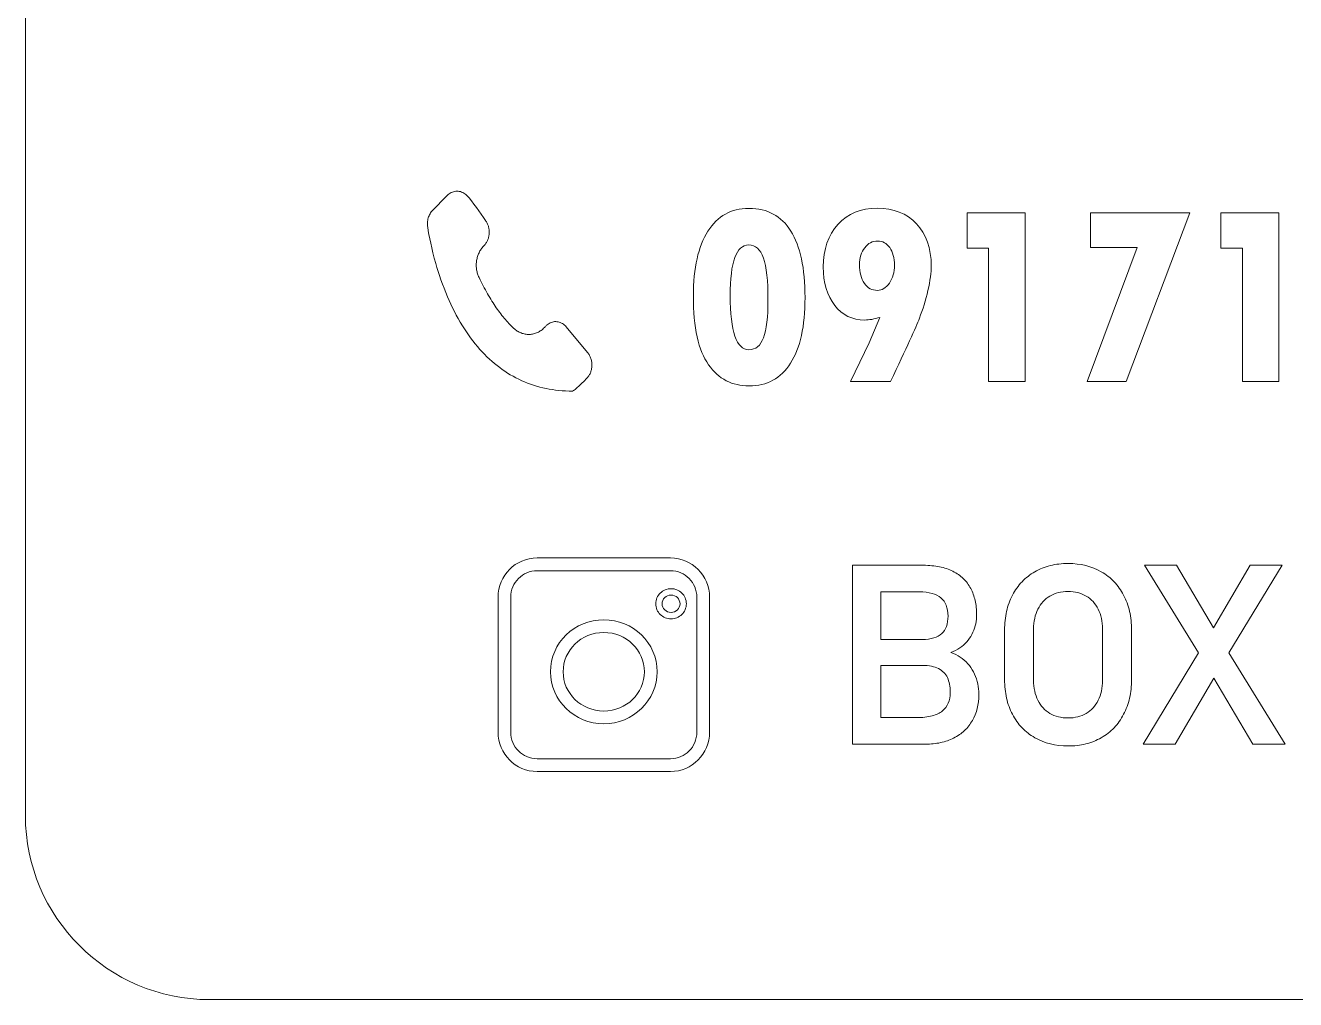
# Model space of a CAD drawing. Header units: millimetres. Extents: x -65 to 65, y -75 to 75.
# Drawn here: x -65 to 4.1, y -75 to -22 of the extents above; entities that cross this region are included whole.
import ezdxf

# ---------------------------------------------------------------- set-up
doc = ezdxf.new("R2010")
doc.units = ezdxf.units.MM
doc.header["$MEASUREMENT"] = 0
doc.layers.add('Layer 1', color=7, linetype='Continuous')

msp = doc.modelspace()

# ---------------------------------------------------------------- linework, layer by layer
at = {"layer": 'Layer 1', "color": 250, "lineweight": 18}
for points, knots in [([(-55, 75), (-55, 75), (55, 75), (55, 75), (60.5078, 75), (65, 70.5078), (65, 65), (65, 65), (65, -65), (65, -65), (65, -70.5078), (60.5078, -75), (55, -75), (55, -75), (-55, -75), (-55, -75), (-60.5078, -75), (-65, -70.5078), (-65, -65), (-65, -65), (-65, 65), (-65, 65), (-65, 70.5078), (-60.5078, 75), (-55, 75)], [0, 0, 0, 0, 0.125, 0.125, 0.125, 0.25, 0.25, 0.25, 0.375, 0.375, 0.375, 0.5, 0.5, 0.5, 0.625, 0.625, 0.625, 0.75, 0.75, 0.75, 0.875, 0.875, 0.875, 1, 1, 1, 1]), ([(-40.126, -34.0639), (-40.126, -34.0639), (-40.0352, -33.9619), (-40.0352, -33.9619), (-39.998, -33.9202), (-39.9641, -33.8736), (-39.9342, -33.824), (-39.9033, -33.7729), (-39.8773, -33.7196), (-39.8564, -33.6655), (-39.8345, -33.6089), (-39.8172, -33.55), (-39.8051, -33.4904), (-39.7928, -33.4304), (-39.7853, -33.3687), (-39.7829, -33.3067), (-39.7806, -33.2457), (-39.7832, -33.1832), (-39.7909, -33.1209), (-39.7984, -33.0594), (-39.811, -32.9989), (-39.8282, -32.9407), (-39.845, -32.8839), (-39.8668, -32.828), (-39.8932, -32.7745), (-39.9189, -32.7226), (-39.9494, -32.6723), (-39.9843, -32.6249), (-40.2846, -32.2164), (-40.6613, -31.6019), (-41.0045, -31.2557), (-41.0384, -31.2222), (-41.0736, -31.1925), (-41.1095, -31.1672), (-41.1465, -31.1411), (-41.185, -31.1185), (-41.2245, -31.0999), (-41.2637, -31.0814), (-41.3044, -31.0664), (-41.3456, -31.0553), (-41.3866, -31.0443), (-41.4288, -31.0369), (-41.4711, -31.0336), (-41.5143, -31.0302), (-41.5571, -31.0306), (-41.5986, -31.0347), (-41.6408, -31.039), (-41.6828, -31.0472), (-41.7235, -31.059), (-41.7631, -31.0705), (-41.8035, -31.0865), (-41.8437, -31.1065), (-41.8815, -31.1251), (-41.9191, -31.1481), (-41.9557, -31.1749), (-41.9557, -31.1749), (-42.0089, -31.2172), (-42.0089, -31.2172), (-42.2939, -31.4735), (-42.5817, -31.7925), (-42.8545, -32.0682), (-42.8818, -32.0958), (-42.9076, -32.1257), (-42.9313, -32.1567), (-42.9544, -32.1868), (-42.9766, -32.2204), (-42.9977, -32.2564), (-43.018, -32.2912), (-43.0366, -32.328), (-43.0529, -32.3658), (-43.0694, -32.4041), (-43.0838, -32.4435), (-43.0955, -32.4828), (-43.1075, -32.523), (-43.1174, -32.5646), (-43.1249, -32.6069), (-43.1323, -32.649), (-43.1376, -32.6919), (-43.1402, -32.7345), (-43.1429, -32.778), (-43.1432, -32.8217), (-43.1411, -32.8649), (-43.139, -32.908), (-43.1345, -32.9513), (-43.1276, -32.9937), (-43.0503, -33.4693), (-42.9141, -34.1634), (-42.686, -34.9597), (-42.5224, -35.5304), (-42.3117, -36.1527), (-42.0419, -36.7822), (-41.8171, -37.3067), (-41.5511, -37.8366), (-41.2373, -38.3458), (-40.9593, -38.7971), (-40.6428, -39.2335), (-40.2834, -39.6371), (-39.9614, -39.9985), (-39.6046, -40.3335), (-39.21, -40.6286), (-38.8444, -40.9024), (-38.4451, -41.1424), (-38.0097, -41.3383), (-37.6012, -41.5222), (-37.1604, -41.6672), (-36.6858, -41.7646), (-36.2397, -41.8562), (-35.7618, -41.9059), (-35.2504, -41.9067), (-35.2504, -41.9067), (-35.2506, -41.9063), (-35.2506, -41.9063), (-35.2506, -41.9063), (-35.2507, -41.9063), (-35.2507, -41.9063), (-35.2507, -41.9063), (-35.2506, -41.9063), (-35.2506, -41.9063), (-35.2506, -41.9063), (-35.2509, -41.9058), (-35.2509, -41.9058), (-35.2509, -41.9058), (-35.2022, -41.8756), (-35.2022, -41.8756), (-35.1747, -41.8571), (-35.1455, -41.8359), (-35.1161, -41.8128), (-35.1161, -41.8128), (-35.0127, -41.7277), (-35.0127, -41.7277), (-35.0127, -41.7277), (-34.891, -41.6196), (-34.891, -41.6196), (-34.891, -41.6196), (-34.7601, -41.4964), (-34.7601, -41.4964), (-34.7601, -41.4964), (-34.6272, -41.3665), (-34.6272, -41.3665), (-34.6272, -41.3665), (-34.4855, -41.2237), (-34.4855, -41.2237), (-34.4422, -41.1794), (-34.4039, -41.1313), (-34.3708, -41.0805), (-34.3361, -41.0271), (-34.3066, -40.971), (-34.2829, -40.9136), (-34.2582, -40.8539), (-34.2388, -40.7909), (-34.225, -40.7264), (-34.2111, -40.6612), (-34.2026, -40.5947), (-34.2003, -40.5286), (-34.1979, -40.4624), (-34.2013, -40.3951), (-34.2105, -40.3288), (-34.2196, -40.2634), (-34.2344, -40.1987), (-34.2548, -40.1362), (-34.2746, -40.0756), (-34.2998, -40.0168), (-34.3302, -39.9613), (-34.36, -39.9074), (-34.395, -39.8556), (-34.4351, -39.8072), (-34.4351, -39.8072), (-35.5894, -38.4165), (-35.5894, -38.4165), (-35.5894, -38.4165), (-35.6427, -38.3574), (-35.6427, -38.3574), (-35.6427, -38.3574), (-35.6933, -38.3097), (-35.6933, -38.3097), (-35.7272, -38.2801), (-35.7629, -38.2539), (-35.7996, -38.2315), (-35.8371, -38.2085), (-35.8762, -38.189), (-35.9159, -38.1735), (-35.9555, -38.158), (-35.9965, -38.146), (-36.0377, -38.1378), (-36.0796, -38.1296), (-36.1213, -38.1251), (-36.1613, -38.1247), (-36.2026, -38.1242), (-36.2447, -38.1277), (-36.2867, -38.1349), (-36.3282, -38.142), (-36.3695, -38.1529), (-36.4096, -38.1675), (-36.4493, -38.182), (-36.4887, -38.2005), (-36.5269, -38.2226), (-36.564, -38.244), (-36.601, -38.2699), (-36.637, -38.2997), (-36.6766, -38.3333), (-36.7068, -38.3632), (-36.7416, -38.4017), (-36.7947, -38.4623), (-36.8518, -38.5167), (-36.9114, -38.5642), (-36.9728, -38.613), (-37.0382, -38.6555), (-37.106, -38.691), (-37.1751, -38.7272), (-37.2469, -38.7561), (-37.32, -38.7774), (-37.3945, -38.7991), (-37.47, -38.8131), (-37.5446, -38.8191), (-37.6193, -38.825), (-37.696, -38.8232), (-37.7726, -38.8135), (-37.8482, -38.8039), (-37.9231, -38.7867), (-37.9955, -38.7619), (-38.0668, -38.7376), (-38.1371, -38.7054), (-38.2051, -38.6659), (-38.2711, -38.6275), (-38.3351, -38.5819), (-38.3955, -38.5292), (-38.4741, -38.4611), (-38.5584, -38.382), (-38.6479, -38.2911), (-38.7285, -38.2093), (-38.8131, -38.1178), (-38.9008, -38.0163), (-38.9821, -37.9222), (-39.0657, -37.8198), (-39.1508, -37.709), (-39.2315, -37.604), (-39.3136, -37.4915), (-39.3963, -37.3717), (-39.473, -37.2607), (-39.5534, -37.1383), (-39.6371, -37.0046), (-39.7144, -36.8815), (-39.7938, -36.7488), (-39.8751, -36.6063), (-39.951, -36.4731), (-40.0288, -36.3309), (-40.1076, -36.1801), (-40.1833, -36.0354), (-40.2595, -35.8836), (-40.3357, -35.7254), (-40.3679, -35.6578), (-40.395, -35.5888), (-40.4165, -35.5194), (-40.4383, -35.449), (-40.4553, -35.3764), (-40.4668, -35.3034), (-40.4785, -35.2292), (-40.4852, -35.1541), (-40.4865, -35.0798), (-40.4877, -35.0041), (-40.4839, -34.9294), (-40.475, -34.8574), (-40.4661, -34.7848), (-40.4515, -34.7115), (-40.4316, -34.6388), (-40.4121, -34.5674), (-40.3873, -34.4973), (-40.3579, -34.43), (-40.3284, -34.3625), (-40.2941, -34.2975), (-40.2555, -34.2367), (-40.2171, -34.176), (-40.1738, -34.1181), (-40.126, -34.0639)], [0, 0, 0, 0, 0.010989, 0.010989, 0.010989, 0.021978, 0.021978, 0.021978, 0.032967, 0.032967, 0.032967, 0.043956, 0.043956, 0.043956, 0.0549451, 0.0549451, 0.0549451, 0.0659341, 0.0659341, 0.0659341, 0.0769231, 0.0769231, 0.0769231, 0.0879121, 0.0879121, 0.0879121, 0.0989011, 0.0989011, 0.0989011, 0.1098901, 0.1098901, 0.1098901, 0.1208791, 0.1208791, 0.1208791, 0.1318681, 0.1318681, 0.1318681, 0.1428571, 0.1428571, 0.1428571, 0.1538462, 0.1538462, 0.1538462, 0.1648352, 0.1648352, 0.1648352, 0.1758242, 0.1758242, 0.1758242, 0.1868132, 0.1868132, 0.1868132, 0.1978022, 0.1978022, 0.1978022, 0.2087912, 0.2087912, 0.2087912, 0.2197802, 0.2197802, 0.2197802, 0.2307692, 0.2307692, 0.2307692, 0.2417582, 0.2417582, 0.2417582, 0.2527473, 0.2527473, 0.2527473, 0.2637363, 0.2637363, 0.2637363, 0.2747253, 0.2747253, 0.2747253, 0.2857143, 0.2857143, 0.2857143, 0.2967033, 0.2967033, 0.2967033, 0.3076923, 0.3076923, 0.3076923, 0.3186813, 0.3186813, 0.3186813, 0.3296703, 0.3296703, 0.3296703, 0.3406593, 0.3406593, 0.3406593, 0.3516484, 0.3516484, 0.3516484, 0.3626374, 0.3626374, 0.3626374, 0.3736264, 0.3736264, 0.3736264, 0.3846154, 0.3846154, 0.3846154, 0.3956044, 0.3956044, 0.3956044, 0.4065934, 0.4065934, 0.4065934, 0.4175824, 0.4175824, 0.4175824, 0.4285714, 0.4285714, 0.4285714, 0.4395604, 0.4395604, 0.4395604, 0.4505495, 0.4505495, 0.4505495, 0.4615385, 0.4615385, 0.4615385, 0.4725275, 0.4725275, 0.4725275, 0.4835165, 0.4835165, 0.4835165, 0.4945055, 0.4945055, 0.4945055, 0.5054945, 0.5054945, 0.5054945, 0.5164835, 0.5164835, 0.5164835, 0.5274725, 0.5274725, 0.5274725, 0.5384615, 0.5384615, 0.5384615, 0.5494505, 0.5494505, 0.5494505, 0.5604396, 0.5604396, 0.5604396, 0.5714286, 0.5714286, 0.5714286, 0.5824176, 0.5824176, 0.5824176, 0.5934066, 0.5934066, 0.5934066, 0.6043956, 0.6043956, 0.6043956, 0.6153846, 0.6153846, 0.6153846, 0.6263736, 0.6263736, 0.6263736, 0.6373626, 0.6373626, 0.6373626, 0.6483516, 0.6483516, 0.6483516, 0.6593407, 0.6593407, 0.6593407, 0.6703297, 0.6703297, 0.6703297, 0.6813187, 0.6813187, 0.6813187, 0.6923077, 0.6923077, 0.6923077, 0.7032967, 0.7032967, 0.7032967, 0.7142857, 0.7142857, 0.7142857, 0.7252747, 0.7252747, 0.7252747, 0.7362637, 0.7362637, 0.7362637, 0.7472527, 0.7472527, 0.7472527, 0.7582418, 0.7582418, 0.7582418, 0.7692308, 0.7692308, 0.7692308, 0.7802198, 0.7802198, 0.7802198, 0.7912088, 0.7912088, 0.7912088, 0.8021978, 0.8021978, 0.8021978, 0.8131868, 0.8131868, 0.8131868, 0.8241758, 0.8241758, 0.8241758, 0.8351648, 0.8351648, 0.8351648, 0.8461538, 0.8461538, 0.8461538, 0.8571429, 0.8571429, 0.8571429, 0.8681319, 0.8681319, 0.8681319, 0.8791209, 0.8791209, 0.8791209, 0.8901099, 0.8901099, 0.8901099, 0.9010989, 0.9010989, 0.9010989, 0.9120879, 0.9120879, 0.9120879, 0.9230769, 0.9230769, 0.9230769, 0.9340659, 0.9340659, 0.9340659, 0.9450549, 0.9450549, 0.9450549, 0.956044, 0.956044, 0.956044, 0.967033, 0.967033, 0.967033, 0.978022, 0.978022, 0.978022, 0.989011, 0.989011, 0.989011, 1, 1, 1, 1]), ([(-25.6485, -31.9662), (-24.6537, -31.9662), (-23.8985, -32.3763), (-23.3831, -33.1961), (-22.8671, -34.0173), (-22.6094, -35.2252), (-22.6094, -36.8206), (-22.6094, -38.3742), (-22.8718, -39.5631), (-23.3967, -40.3881), (-23.9213, -41.2139), (-24.6717, -41.6258), (-25.6485, -41.6258), (-26.5742, -41.6258), (-27.3115, -41.2397), (-27.8589, -40.4676), (-28.4061, -39.6953), (-28.6807, -38.4472), (-28.6807, -36.7237), (-28.6807, -35.2111), (-28.4164, -34.0404), (-27.8896, -33.2097), (-27.3631, -32.3812), (-26.6247, -31.9662), (-25.6756, -31.9662), (-25.6756, -31.9662), (-25.6485, -31.9662), (-25.6485, -31.9662)], [0, 0, 0, 0, 0.1111111, 0.1111111, 0.1111111, 0.2222222, 0.2222222, 0.2222222, 0.3333333, 0.3333333, 0.3333333, 0.4444444, 0.4444444, 0.4444444, 0.5555556, 0.5555556, 0.5555556, 0.6666667, 0.6666667, 0.6666667, 0.7777778, 0.7777778, 0.7777778, 0.8888889, 0.8888889, 0.8888889, 1, 1, 1, 1]), ([(-19.1305, -39.2739), (-19.1305, -39.2739), (-18.5396, -37.8927), (-18.5396, -37.8927), (-18.8554, -37.9886), (-19.1305, -38.0364), (-19.364, -38.0364), (-20.038, -38.0364), (-20.5828, -37.7719), (-20.9977, -37.2432), (-21.4119, -36.7131), (-21.6191, -36.016), (-21.6191, -35.1489), (-21.6191, -34.1908), (-21.3499, -33.4185), (-20.8114, -32.8325), (-20.2727, -32.2451), (-19.5666, -31.9532), (-18.6908, -31.9532), (-17.7969, -31.9532), (-17.0824, -32.2364), (-16.5488, -32.8043), (-16.0152, -33.3724), (-15.748, -34.1371), (-15.748, -35.0943), (-15.748, -35.4517), (-15.8085, -35.897), (-15.9299, -36.4277), (-16.0518, -36.9594), (-16.2058, -37.4642), (-16.391, -37.9432), (-16.5765, -38.4233), (-17.1001, -39.5699), (-17.9614, -41.3844), (-17.9614, -41.3844), (-20.1412, -41.3844), (-20.1412, -41.3844), (-20.1412, -41.3844), (-19.1305, -39.2739), (-19.1305, -39.2739)], [0, 0, 0, 0, 0.0769231, 0.0769231, 0.0769231, 0.1538462, 0.1538462, 0.1538462, 0.2307692, 0.2307692, 0.2307692, 0.3076923, 0.3076923, 0.3076923, 0.3846154, 0.3846154, 0.3846154, 0.4615385, 0.4615385, 0.4615385, 0.5384615, 0.5384615, 0.5384615, 0.6153846, 0.6153846, 0.6153846, 0.6923077, 0.6923077, 0.6923077, 0.7692308, 0.7692308, 0.7692308, 0.8461538, 0.8461538, 0.8461538, 0.9230769, 0.9230769, 0.9230769, 1, 1, 1, 1]), ([(-13.802, -32.2068), (-13.802, -32.2068), (-10.6465, -32.2068), (-10.6465, -32.2068), (-10.6465, -32.2068), (-10.6465, -41.3844), (-10.6465, -41.3844), (-10.6465, -41.3844), (-12.6329, -41.3844), (-12.6329, -41.3844), (-12.6329, -41.3844), (-12.6329, -34.1325), (-12.6329, -34.1325), (-12.6329, -34.1325), (-13.802, -34.1325), (-13.802, -34.1325), (-13.802, -34.1325), (-13.802, -32.2068), (-13.802, -32.2068)], [0, 0, 0, 0, 0.1666667, 0.1666667, 0.1666667, 0.3333333, 0.3333333, 0.3333333, 0.5, 0.5, 0.5, 0.6666667, 0.6666667, 0.6666667, 0.8333333, 0.8333333, 0.8333333, 1, 1, 1, 1]), ([(-7.085, -32.2068), (-7.085, -32.2068), (-1.688, -32.2068), (-1.688, -32.2068), (-1.688, -32.2068), (-5.1536, -41.3844), (-5.1536, -41.3844), (-5.1536, -41.3844), (-7.2637, -41.3844), (-7.2637, -41.3844), (-7.2637, -41.3844), (-4.5478, -34.0909), (-4.5478, -34.0909), (-4.5478, -34.0909), (-7.085, -34.0909), (-7.085, -34.0909), (-7.085, -34.0909), (-7.085, -32.2068), (-7.085, -32.2068)], [0, 0, 0, 0, 0.1666667, 0.1666667, 0.1666667, 0.3333333, 0.3333333, 0.3333333, 0.5, 0.5, 0.5, 0.6666667, 0.6666667, 0.6666667, 0.8333333, 0.8333333, 0.8333333, 1, 1, 1, 1]), ([(0.0035, -32.2068), (0.0035, -32.2068), (3.1593, -32.2068), (3.1593, -32.2068), (3.1593, -32.2068), (3.1593, -41.3844), (3.1593, -41.3844), (3.1593, -41.3844), (1.1723, -41.3844), (1.1723, -41.3844), (1.1723, -41.3844), (1.1723, -34.1325), (1.1723, -34.1325), (1.1723, -34.1325), (0.0035, -34.1325), (0.0035, -34.1325), (0.0035, -34.1325), (0.0035, -32.2068), (0.0035, -32.2068)], [0, 0, 0, 0, 0.1666667, 0.1666667, 0.1666667, 0.3333333, 0.3333333, 0.3333333, 0.5, 0.5, 0.5, 0.6666667, 0.6666667, 0.6666667, 0.8333333, 0.8333333, 0.8333333, 1, 1, 1, 1]), ([(-17.7485, -35.0598), (-17.7485, -34.6612), (-17.8324, -34.3421), (-17.9997, -34.1018), (-18.167, -33.8612), (-18.3881, -33.7406), (-18.6631, -33.7406), (-18.9423, -33.7406), (-19.1767, -33.8623), (-19.364, -34.1045), (-19.5528, -34.3481), (-19.6467, -34.6517), (-19.6467, -35.0185), (-19.6467, -35.4498), (-19.5579, -35.7914), (-19.3814, -36.0475), (-19.2052, -36.3011), (-18.97, -36.4277), (-18.677, -36.4277), (-18.4253, -36.4277), (-18.2067, -36.2954), (-18.0239, -36.029), (-17.8403, -35.7637), (-17.7485, -35.44), (-17.7485, -35.0598)], [0, 0, 0, 0, 0.125, 0.125, 0.125, 0.25, 0.25, 0.25, 0.375, 0.375, 0.375, 0.5, 0.5, 0.5, 0.625, 0.625, 0.625, 0.75, 0.75, 0.75, 0.875, 0.875, 0.875, 1, 1, 1, 1]), ([(-26.6793, -36.7093), (-26.6793, -38.6713), (-26.3409, -39.6522), (-25.6623, -39.6522), (-25.296, -39.6522), (-25.0304, -39.436), (-24.8677, -39.0029), (-24.7051, -38.5697), (-24.6241, -37.88), (-24.6241, -36.9374), (-24.6241, -35.897), (-24.7051, -35.1391), (-24.8677, -34.665), (-25.0304, -34.1908), (-25.3, -33.9532), (-25.6756, -33.9532), (-26.3455, -33.9532), (-26.6793, -34.8719), (-26.6793, -36.7093)], [0, 0, 0, 0, 0.1666667, 0.1666667, 0.1666667, 0.3333333, 0.3333333, 0.3333333, 0.5, 0.5, 0.5, 0.6666667, 0.6666667, 0.6666667, 0.8333333, 0.8333333, 0.8333333, 1, 1, 1, 1]), ([(-29.9257, -62.5921), (-29.9257, -62.5921), (-37.1764, -62.5921), (-37.1764, -62.5921), (-37.7617, -62.5921), (-38.292, -62.3532), (-38.6762, -61.9667), (-39.0613, -61.5791), (-39.2991, -61.0453), (-39.2991, -60.4569), (-39.2991, -60.4569), (-39.2991, -53.1131), (-39.2991, -53.1131), (-39.2991, -52.5244), (-39.0613, -51.9901), (-38.6771, -51.6036), (-38.2932, -51.2177), (-37.7623, -50.9781), (-37.1764, -50.9781), (-37.1764, -50.9781), (-29.9257, -50.9781), (-29.9257, -50.9781), (-29.3402, -50.9781), (-28.8096, -51.2177), (-28.4254, -51.6036), (-28.04, -51.9901), (-27.8021, -52.5244), (-27.8021, -53.1131), (-27.8021, -53.1131), (-27.8021, -60.4569), (-27.8021, -60.4569), (-27.8021, -61.0462), (-28.04, -61.5802), (-28.4242, -61.9667), (-28.8096, -62.3532), (-29.3402, -62.5921), (-29.9257, -62.5921)], [0, 0, 0, 0, 0.0833333, 0.0833333, 0.0833333, 0.1666667, 0.1666667, 0.1666667, 0.25, 0.25, 0.25, 0.3333333, 0.3333333, 0.3333333, 0.4166667, 0.4166667, 0.4166667, 0.5, 0.5, 0.5, 0.5833333, 0.5833333, 0.5833333, 0.6666667, 0.6666667, 0.6666667, 0.75, 0.75, 0.75, 0.8333333, 0.8333333, 0.8333333, 0.9166667, 0.9166667, 0.9166667, 1, 1, 1, 1]), ([(-37.1764, -61.8981), (-37.1764, -61.8981), (-29.9257, -61.8981), (-29.9257, -61.8981), (-29.5291, -61.8981), (-29.1705, -61.7367), (-28.9114, -61.4767), (-28.6531, -61.216), (-28.4924, -60.8547), (-28.4924, -60.4569), (-28.4924, -60.4569), (-28.4924, -53.1131), (-28.4924, -53.1131), (-28.4924, -52.7153), (-28.6531, -52.3549), (-28.912, -52.0942), (-29.1705, -51.8336), (-29.5291, -51.6727), (-29.9257, -51.6727), (-29.9257, -51.6727), (-37.1764, -51.6727), (-37.1764, -51.6727), (-37.5722, -51.6727), (-37.9305, -51.8339), (-38.1893, -52.0942), (-38.4482, -52.3549), (-38.6089, -52.7153), (-38.6089, -53.1131), (-38.6089, -53.1131), (-38.6089, -60.4569), (-38.6089, -60.4569), (-38.6089, -60.8553), (-38.4487, -61.216), (-38.1902, -61.4767), (-37.9311, -61.7367), (-37.5725, -61.8981), (-37.1764, -61.8981)], [0, 0, 0, 0, 0.0833333, 0.0833333, 0.0833333, 0.1666667, 0.1666667, 0.1666667, 0.25, 0.25, 0.25, 0.3333333, 0.3333333, 0.3333333, 0.4166667, 0.4166667, 0.4166667, 0.5, 0.5, 0.5, 0.5833333, 0.5833333, 0.5833333, 0.6666667, 0.6666667, 0.6666667, 0.75, 0.75, 0.75, 0.8333333, 0.8333333, 0.8333333, 0.9166667, 0.9166667, 0.9166667, 1, 1, 1, 1]), ([(-19.2373, -51.3779), (-19.2373, -51.3779), (-16.1673, -51.3779), (-16.1673, -51.3779), (-15.8545, -51.3779), (-15.5639, -51.4053), (-15.2986, -51.4591), (-15.0325, -51.5134), (-14.791, -51.5954), (-14.5762, -51.7043), (-14.3595, -51.814), (-14.1689, -51.9465), (-14.0071, -52.1013), (-13.8447, -52.2564), (-13.7089, -52.4359), (-13.6019, -52.6376), (-13.4949, -52.838), (-13.4142, -53.0575), (-13.3607, -53.2959), (-13.3078, -53.5335), (-13.2809, -53.7896), (-13.2809, -54.063), (-13.2809, -54.2319), (-13.2977, -54.3976), (-13.3306, -54.5581), (-13.3637, -54.7188), (-13.414, -54.8745), (-13.4802, -55.0238), (-13.5468, -55.1753), (-13.6315, -55.3157), (-13.7328, -55.4436), (-13.8349, -55.5721), (-13.9544, -55.6899), (-14.0896, -55.7961), (-14.2259, -55.9031), (-14.3794, -55.9925), (-14.5488, -56.0644), (-14.5488, -56.0644), (-14.6914, -56.1195), (-14.6914, -56.1195), (-14.6914, -56.1195), (-14.5431, -56.1747), (-14.5431, -56.1747), (-14.3688, -56.2464), (-14.208, -56.339), (-14.0616, -56.4511), (-13.9145, -56.5652), (-13.7847, -56.6933), (-13.673, -56.834), (-13.5617, -56.9744), (-13.4667, -57.13), (-13.389, -57.2992), (-13.3111, -57.4684), (-13.2524, -57.6443), (-13.2138, -57.8257), (-13.1753, -58.0077), (-13.1557, -58.1964), (-13.1557, -58.3906), (-13.1557, -58.3906), (-13.1557, -58.4107), (-13.1557, -58.4107), (-13.1557, -58.9432), (-13.2747, -59.4146), (-13.512, -59.8239), (-13.6296, -60.0289), (-13.7746, -60.2117), (-13.9441, -60.37), (-14.1132, -60.5283), (-14.3093, -60.6635), (-14.5293, -60.7741), (-14.7484, -60.8854), (-14.9863, -60.969), (-15.241, -61.0244), (-15.4949, -61.0793), (-15.7668, -61.1073), (-16.0557, -61.1073), (-16.0557, -61.1073), (-20.024, -61.1073), (-20.024, -61.1073), (-20.024, -61.1073), (-20.024, -51.3779), (-20.024, -51.3779), (-20.024, -51.3779), (-19.2373, -51.3779), (-19.2373, -51.3779)], [0, 0, 0, 0, 0.0357143, 0.0357143, 0.0357143, 0.0714286, 0.0714286, 0.0714286, 0.1071429, 0.1071429, 0.1071429, 0.1428571, 0.1428571, 0.1428571, 0.1785714, 0.1785714, 0.1785714, 0.2142857, 0.2142857, 0.2142857, 0.25, 0.25, 0.25, 0.2857143, 0.2857143, 0.2857143, 0.3214286, 0.3214286, 0.3214286, 0.3571429, 0.3571429, 0.3571429, 0.3928571, 0.3928571, 0.3928571, 0.4285714, 0.4285714, 0.4285714, 0.4642857, 0.4642857, 0.4642857, 0.5, 0.5, 0.5, 0.5357143, 0.5357143, 0.5357143, 0.5714286, 0.5714286, 0.5714286, 0.6071429, 0.6071429, 0.6071429, 0.6428571, 0.6428571, 0.6428571, 0.6785714, 0.6785714, 0.6785714, 0.7142857, 0.7142857, 0.7142857, 0.75, 0.75, 0.75, 0.7857143, 0.7857143, 0.7857143, 0.8214286, 0.8214286, 0.8214286, 0.8571429, 0.8571429, 0.8571429, 0.8928571, 0.8928571, 0.8928571, 0.9285714, 0.9285714, 0.9285714, 0.9642857, 0.9642857, 0.9642857, 1, 1, 1, 1]), ([(-8.3081, -61.2056), (-8.9897, -61.2056), (-9.5931, -61.0554), (-10.1164, -60.7559), (-10.3774, -60.6057), (-10.6099, -60.4243), (-10.8122, -60.2122), (-11.0139, -60.0009), (-11.188, -59.7571), (-11.3319, -59.4823), (-11.4748, -59.2093), (-11.5823, -58.9142), (-11.6532, -58.5994), (-11.7241, -58.2844), (-11.7599, -57.9485), (-11.7599, -57.5928), (-11.7599, -57.5928), (-11.7599, -54.8945), (-11.7599, -54.8945), (-11.7599, -54.538), (-11.7241, -54.2013), (-11.6532, -53.8862), (-11.5823, -53.571), (-11.4748, -53.2755), (-11.3319, -53.0026), (-11.188, -52.7294), (-11.0145, -52.4858), (-10.8122, -52.2737), (-10.6099, -52.0616), (-10.3777, -51.8797), (-10.1164, -51.7295), (-9.8547, -51.5794), (-9.5722, -51.4667), (-9.27, -51.3917), (-8.9683, -51.317), (-8.6476, -51.2796), (-8.3081, -51.2796), (-7.6287, -51.2796), (-7.0253, -51.4297), (-6.502, -51.7293), (-6.2405, -51.88), (-6.0075, -52.0619), (-5.8046, -52.2743), (-5.6029, -52.4861), (-5.4291, -52.7291), (-5.2862, -53.0026), (-5.1434, -53.2755), (-5.0358, -53.571), (-4.965, -53.8862), (-4.8941, -54.2013), (-4.8582, -54.538), (-4.8582, -54.8945), (-4.8582, -54.8945), (-4.8582, -57.5928), (-4.8582, -57.5928), (-4.8582, -57.9485), (-4.8941, -58.2844), (-4.965, -58.5994), (-5.0358, -58.9142), (-5.1434, -59.2093), (-5.2862, -59.4823), (-5.4293, -59.7568), (-5.6029, -60.0007), (-5.8052, -60.2122), (-6.008, -60.4243), (-6.241, -60.6057), (-6.502, -60.7556), (-6.7638, -60.9058), (-7.0459, -61.0185), (-7.3479, -61.0934), (-7.6488, -61.1678), (-7.9695, -61.2056), (-8.3081, -61.2056)], [0, 0, 0, 0, 0.0416667, 0.0416667, 0.0416667, 0.0833333, 0.0833333, 0.0833333, 0.125, 0.125, 0.125, 0.1666667, 0.1666667, 0.1666667, 0.2083333, 0.2083333, 0.2083333, 0.25, 0.25, 0.25, 0.2916667, 0.2916667, 0.2916667, 0.3333333, 0.3333333, 0.3333333, 0.375, 0.375, 0.375, 0.4166667, 0.4166667, 0.4166667, 0.4583333, 0.4583333, 0.4583333, 0.5, 0.5, 0.5, 0.5416667, 0.5416667, 0.5416667, 0.5833333, 0.5833333, 0.5833333, 0.625, 0.625, 0.625, 0.6666667, 0.6666667, 0.6666667, 0.7083333, 0.7083333, 0.7083333, 0.75, 0.75, 0.75, 0.7916667, 0.7916667, 0.7916667, 0.8333333, 0.8333333, 0.8333333, 0.875, 0.875, 0.875, 0.9166667, 0.9166667, 0.9166667, 0.9583333, 0.9583333, 0.9583333, 1, 1, 1, 1]), ([(-1.2093, -56.1459), (-1.2093, -56.1459), (-4.1516, -51.3779), (-4.1516, -51.3779), (-4.1516, -51.3779), (-2.4085, -51.3779), (-2.4085, -51.3779), (-2.4085, -51.3779), (-0.3935, -54.7786), (-0.3935, -54.7786), (-0.3935, -54.7786), (1.5983, -51.3779), (1.5983, -51.3779), (1.5983, -51.3779), (3.3412, -51.3779), (3.3412, -51.3779), (3.3412, -51.3779), (0.4315, -56.1396), (0.4315, -56.1396), (0.4315, -56.1396), (3.4873, -61.1073), (3.4873, -61.1073), (3.4873, -61.1073), (1.7439, -61.1073), (1.7439, -61.1073), (1.7439, -61.1073), (-0.3851, -57.5107), (-0.3851, -57.5107), (-0.3851, -57.5107), (-2.4886, -61.1073), (-2.4886, -61.1073), (-2.4886, -61.1073), (-4.2288, -61.1073), (-4.2288, -61.1073), (-4.2288, -61.1073), (-1.2093, -56.1459), (-1.2093, -56.1459)], [0, 0, 0, 0, 0.0833333, 0.0833333, 0.0833333, 0.1666667, 0.1666667, 0.1666667, 0.25, 0.25, 0.25, 0.3333333, 0.3333333, 0.3333333, 0.4166667, 0.4166667, 0.4166667, 0.5, 0.5, 0.5, 0.5833333, 0.5833333, 0.5833333, 0.6666667, 0.6666667, 0.6666667, 0.75, 0.75, 0.75, 0.8333333, 0.8333333, 0.8333333, 0.9166667, 0.9166667, 0.9166667, 1, 1, 1, 1]), ([(-29.0632, -53.4706), (-29.0632, -53.6986), (-29.1587, -53.9054), (-29.3123, -54.055), (-29.4621, -54.2005), (-29.6689, -54.2908), (-29.8952, -54.2908), (-30.1216, -54.2908), (-30.328, -54.2005), (-30.4782, -54.055), (-30.632, -53.9046), (-30.7272, -53.6983), (-30.7272, -53.4706), (-30.7272, -53.2424), (-30.6317, -53.0356), (-30.4782, -52.886), (-30.3263, -52.7402), (-30.1207, -52.6496), (-29.8952, -52.6496), (-29.6689, -52.6496), (-29.4621, -52.7399), (-29.3123, -52.8857), (-29.1584, -53.0364), (-29.0632, -53.2427), (-29.0632, -53.4706)], [0, 0, 0, 0, 0.125, 0.125, 0.125, 0.25, 0.25, 0.25, 0.375, 0.375, 0.375, 0.5, 0.5, 0.5, 0.625, 0.625, 0.625, 0.75, 0.75, 0.75, 0.875, 0.875, 0.875, 1, 1, 1, 1]), ([(-29.4083, -53.4706), (-29.4083, -53.7319), (-29.6263, -53.9436), (-29.8952, -53.9436), (-30.1638, -53.9436), (-30.3821, -53.7319), (-30.3821, -53.4706), (-30.3821, -53.2088), (-30.1638, -52.9971), (-29.8952, -52.9971), (-29.6263, -52.9971), (-29.4083, -53.2088), (-29.4083, -53.4706)], [0, 0, 0, 0, 0.25, 0.25, 0.25, 0.5, 0.5, 0.5, 0.75, 0.75, 0.75, 1, 1, 1, 1]), ([(-18.487, -55.4127), (-18.487, -55.4127), (-16.2254, -55.4127), (-16.2254, -55.4127), (-15.9897, -55.4127), (-15.7833, -55.385), (-15.6082, -55.3307), (-15.4371, -55.2777), (-15.2934, -55.1981), (-15.1799, -55.0936), (-15.0661, -54.9888), (-14.9803, -54.8582), (-14.9236, -54.7028), (-14.8652, -54.5437), (-14.8359, -54.3563), (-14.8359, -54.1412), (-14.8359, -53.9161), (-14.869, -53.7201), (-14.9339, -53.5549), (-14.9972, -53.3939), (-15.0927, -53.2592), (-15.2188, -53.1522), (-15.3472, -53.0444), (-15.509, -52.9624), (-15.7038, -52.9076), (-15.9031, -52.8516), (-16.1383, -52.8231), (-16.4087, -52.8231), (-16.4087, -52.8231), (-18.487, -52.8231), (-18.487, -52.8231), (-18.487, -52.8231), (-18.487, -55.4127), (-18.487, -55.4127)], [0, 0, 0, 0, 0.0909091, 0.0909091, 0.0909091, 0.1818182, 0.1818182, 0.1818182, 0.2727273, 0.2727273, 0.2727273, 0.3636364, 0.3636364, 0.3636364, 0.4545455, 0.4545455, 0.4545455, 0.5454545, 0.5454545, 0.5454545, 0.6363636, 0.6363636, 0.6363636, 0.7272727, 0.7272727, 0.7272727, 0.8181818, 0.8181818, 0.8181818, 0.9090909, 0.9090909, 0.9090909, 1, 1, 1, 1]), ([(-8.3081, -59.6821), (-8.1213, -59.6821), (-7.9445, -59.6612), (-7.7805, -59.6194), (-7.617, -59.5778), (-7.4644, -59.5148), (-7.3237, -59.4309), (-7.1828, -59.3478), (-7.0576, -59.2471), (-6.9492, -59.1295), (-6.8403, -59.0114), (-6.7469, -58.8751), (-6.6698, -58.7219), (-6.5916, -58.5674), (-6.5327, -58.3998), (-6.4938, -58.2198), (-6.455, -58.0395), (-6.4355, -57.845), (-6.4355, -57.6373), (-6.4355, -57.6373), (-6.4355, -54.8476), (-6.4355, -54.8476), (-6.4355, -54.6401), (-6.455, -54.4451), (-6.4944, -54.2637), (-6.5332, -54.0853), (-6.5919, -53.9188), (-6.6698, -53.7659), (-6.7467, -53.6114), (-6.8401, -53.4746), (-6.9492, -53.3559), (-7.0576, -53.238), (-7.1828, -53.1373), (-7.3232, -53.0545), (-7.4644, -52.9711), (-7.6178, -52.9078), (-7.781, -52.866), (-7.9453, -52.8245), (-8.1213, -52.803), (-8.3081, -52.803), (-8.4958, -52.803), (-8.6723, -52.8245), (-8.8366, -52.8663), (-9.0003, -52.9078), (-9.1538, -52.9711), (-9.295, -53.0545), (-9.4356, -53.137), (-9.5603, -53.238), (-9.6689, -53.3559), (-9.7773, -53.4738), (-9.8707, -53.6106), (-9.9478, -53.7651), (-10.0263, -53.9188), (-10.0849, -54.0853), (-10.1238, -54.2637), (-10.1631, -54.4451), (-10.1827, -54.6401), (-10.1827, -54.8476), (-10.1827, -54.8476), (-10.1827, -57.6373), (-10.1827, -57.6373), (-10.1827, -57.845), (-10.1631, -58.0395), (-10.1243, -58.2198), (-10.0857, -58.399), (-10.0268, -58.5668), (-9.9483, -58.7213), (-9.8718, -58.8748), (-9.7781, -59.0111), (-9.6689, -59.1295), (-9.5606, -59.2471), (-9.4356, -59.3481), (-9.2952, -59.4307), (-9.1543, -59.5148), (-9.0014, -59.5778), (-8.8374, -59.6194), (-8.6731, -59.6612), (-8.496, -59.6821), (-8.3081, -59.6821)], [0, 0, 0, 0, 0.0384615, 0.0384615, 0.0384615, 0.0769231, 0.0769231, 0.0769231, 0.1153846, 0.1153846, 0.1153846, 0.1538462, 0.1538462, 0.1538462, 0.1923077, 0.1923077, 0.1923077, 0.2307692, 0.2307692, 0.2307692, 0.2692308, 0.2692308, 0.2692308, 0.3076923, 0.3076923, 0.3076923, 0.3461538, 0.3461538, 0.3461538, 0.3846154, 0.3846154, 0.3846154, 0.4230769, 0.4230769, 0.4230769, 0.4615385, 0.4615385, 0.4615385, 0.5, 0.5, 0.5, 0.5384615, 0.5384615, 0.5384615, 0.5769231, 0.5769231, 0.5769231, 0.6153846, 0.6153846, 0.6153846, 0.6538462, 0.6538462, 0.6538462, 0.6923077, 0.6923077, 0.6923077, 0.7307692, 0.7307692, 0.7307692, 0.7692308, 0.7692308, 0.7692308, 0.8076923, 0.8076923, 0.8076923, 0.8461538, 0.8461538, 0.8461538, 0.8846154, 0.8846154, 0.8846154, 0.9230769, 0.9230769, 0.9230769, 0.9615385, 0.9615385, 0.9615385, 1, 1, 1, 1]), ([(-30.6499, -57.1686), (-30.6499, -57.9517), (-30.9769, -58.6616), (-31.5049, -59.1745), (-32.0289, -59.6837), (-32.7527, -59.999), (-33.5508, -59.999), (-34.3489, -59.999), (-35.0727, -59.6837), (-35.5967, -59.1745), (-36.1247, -58.661), (-36.4517, -57.9517), (-36.4517, -57.1686), (-36.4517, -56.3858), (-36.1247, -55.6762), (-35.5967, -55.1633), (-35.0727, -54.6541), (-34.3489, -54.3388), (-33.5508, -54.3388), (-32.753, -54.3388), (-32.0291, -54.6538), (-31.5049, -55.1633), (-30.9769, -55.6762), (-30.6499, -56.3858), (-30.6499, -57.1686)], [0, 0, 0, 0, 0.125, 0.125, 0.125, 0.25, 0.25, 0.25, 0.375, 0.375, 0.375, 0.5, 0.5, 0.5, 0.625, 0.625, 0.625, 0.75, 0.75, 0.75, 0.875, 0.875, 0.875, 1, 1, 1, 1]), ([(-31.9823, -58.6749), (-31.586, -58.2899), (-31.3401, -57.757), (-31.3401, -57.1686), (-31.3401, -56.5805), (-31.586, -56.0479), (-31.9823, -55.6629), (-32.3826, -55.2735), (-32.9374, -55.0331), (-33.5508, -55.0331), (-34.1642, -55.0331), (-34.7193, -55.2738), (-35.1193, -55.6629), (-35.5156, -56.0479), (-35.7615, -56.5805), (-35.7615, -57.1686), (-35.7615, -57.757), (-35.5159, -58.2896), (-35.1193, -58.6749), (-34.7193, -59.064), (-34.1642, -59.3047), (-33.5508, -59.3047), (-32.9374, -59.3047), (-32.3823, -59.064), (-31.9823, -58.6749)], [0, 0, 0, 0, 0.125, 0.125, 0.125, 0.25, 0.25, 0.25, 0.375, 0.375, 0.375, 0.5, 0.5, 0.5, 0.625, 0.625, 0.625, 0.75, 0.75, 0.75, 0.875, 0.875, 0.875, 1, 1, 1, 1]), ([(-18.487, -59.662), (-18.487, -59.662), (-16.554, -59.662), (-16.554, -59.662), (-16.2235, -59.662), (-15.9389, -59.6313), (-15.7016, -59.5694), (-15.4702, -59.5094), (-15.2823, -59.4193), (-15.1405, -59.3), (-14.998, -59.1816), (-14.891, -59.0393), (-14.8204, -58.874), (-14.7487, -58.7064), (-14.7128, -58.5122), (-14.7128, -58.2923), (-14.7128, -58.2923), (-14.7128, -58.2722), (-14.7128, -58.2722), (-14.7128, -58.1185), (-14.7261, -57.9756), (-14.7522, -57.8442), (-14.7783, -57.7131), (-14.8174, -57.5928), (-14.8682, -57.4847), (-14.9187, -57.3807), (-14.9847, -57.2872), (-15.0645, -57.2063), (-15.1443, -57.1254), (-15.2397, -57.0559), (-15.3488, -56.9986), (-15.4613, -56.9416), (-15.59, -56.8978), (-15.7342, -56.8685), (-15.8795, -56.8392), (-16.0437, -56.8242), (-16.2254, -56.8242), (-16.2254, -56.8242), (-18.487, -56.8242), (-18.487, -56.8242), (-18.487, -56.8242), (-18.487, -59.662), (-18.487, -59.662)], [0, 0, 0, 0, 0.0714286, 0.0714286, 0.0714286, 0.1428571, 0.1428571, 0.1428571, 0.2142857, 0.2142857, 0.2142857, 0.2857143, 0.2857143, 0.2857143, 0.3571429, 0.3571429, 0.3571429, 0.4285714, 0.4285714, 0.4285714, 0.5, 0.5, 0.5, 0.5714286, 0.5714286, 0.5714286, 0.6428571, 0.6428571, 0.6428571, 0.7142857, 0.7142857, 0.7142857, 0.7857143, 0.7857143, 0.7857143, 0.8571429, 0.8571429, 0.8571429, 0.9285714, 0.9285714, 0.9285714, 1, 1, 1, 1])]:
    msp.add_open_spline(points, degree=3, knots=knots, dxfattribs=at)

doc.saveas('drawing.dxf')
